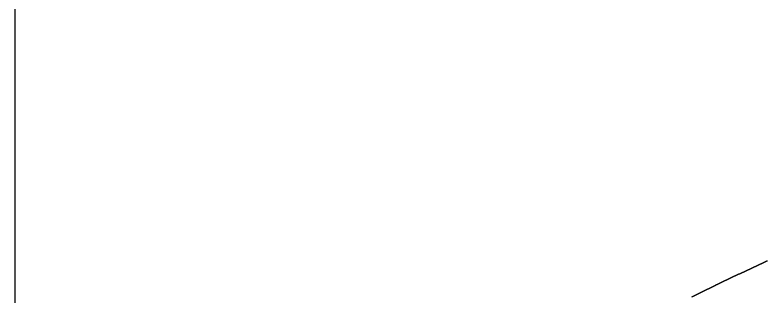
# Model space of a CAD drawing. Extents: x -0.1 to 68.2, y 0 to 24.5.
# Drawn here: x 0 to 8, y 14.39 to 17.39 of the extents above; entities that cross this region are included whole.
import ezdxf

# ---------------------------------------------------------------- set-up
doc = ezdxf.new("R2010")
doc.units = 0
doc.layers.add('ink_ext_XXXXXX', color=7, linetype='CONTINUOUS')

msp = doc.modelspace()

# ---------------------------------------------------------------- linework, layer by layer
at = {"layer": 'ink_ext_XXXXXX', "color": 7}
for points in [[(0, 9.969499), (0, 24.500416), (24.503944, 24.500416)], [(8.004528, 14.770805), (7.993944, 14.770805), (7.993944, 14.767277), (7.986889, 14.767277), (7.986889, 14.763749), (7.979833, 14.763749), (7.979833, 14.760221), (7.972778, 14.760221), (7.972778, 14.756694), (7.965722, 14.756694), (7.965722, 14.753166), (7.958666, 14.753166), (7.958666, 14.749638), (7.951611, 14.749638), (7.951611, 14.74611), (7.944555, 14.74611), (7.944555, 14.742582), (7.9375, 14.742582), (7.9375, 14.739055), (7.926916, 14.739055), (7.926916, 14.735527), (7.919861, 14.735527), (7.919861, 14.731999), (7.912805, 14.731999), (7.912805, 14.728471), (7.90575, 14.728471), (7.90575, 14.724944), (7.898694, 14.724944), (7.898694, 14.721416), (7.891639, 14.721416), (7.891639, 14.717888), (7.884583, 14.717888), (7.884583, 14.71436), (7.877528, 14.71436), (7.877528, 14.710832), (7.866944, 14.710832), (7.866944, 14.707305), (7.859889, 14.707305), (7.859889, 14.703777), (7.852833, 14.703777), (7.852833, 14.700249), (7.845778, 14.700249), (7.845778, 14.696721), (7.838722, 14.696721), (7.838722, 14.693194), (7.831666, 14.693194), (7.831666, 14.689666), (7.824611, 14.689666), (7.824611, 14.686138), (7.817555, 14.686138), (7.817555, 14.68261), (7.8105, 14.68261), (7.8105, 14.679082), (7.799916, 14.679082), (7.799916, 14.675555), (7.792861, 14.675555), (7.792861, 14.672027), (7.785805, 14.672027), (7.785805, 14.668499), (7.77875, 14.668499), (7.77875, 14.664971), (7.771694, 14.664971), (7.771694, 14.661444), (7.764639, 14.661444), (7.764639, 14.657916), (7.757583, 14.657916), (7.757583, 14.654388), (7.750528, 14.654388), (7.750528, 14.65086), (7.739944, 14.65086), (7.739944, 14.647332), (7.732889, 14.647332), (7.732889, 14.643805), (7.725833, 14.643805), (7.725833, 14.640277), (7.718778, 14.640277), (7.718778, 14.636749), (7.711722, 14.636749), (7.711722, 14.633221), (7.704666, 14.633221), (7.704666, 14.629694), (7.697611, 14.629694), (7.697611, 14.626166), (7.690555, 14.626166), (7.690555, 14.622638), (7.6835, 14.622638), (7.6835, 14.61911), (7.676444, 14.61911), (7.676444, 14.615582), (7.669389, 14.615582), (7.669389, 14.612055), (7.662333, 14.612055), (7.662333, 14.608527), (7.65175, 14.608527), (7.65175, 14.604999), (7.644694, 14.604999), (7.644694, 14.601471), (7.637639, 14.601471), (7.637639, 14.597944), (7.630583, 14.597944), (7.630583, 14.594416), (7.623528, 14.594416), (7.623528, 14.590888), (7.616472, 14.590888), (7.616472, 14.58736), (7.609416, 14.58736), (7.609416, 14.583832), (7.602361, 14.583832), (7.602361, 14.580305), (7.595305, 14.580305), (7.595305, 14.576777), (7.58825, 14.576777), (7.58825, 14.573249), (7.581194, 14.573249), (7.581194, 14.569721), (7.574139, 14.569721), (7.574139, 14.566194), (7.567083, 14.566194), (7.567083, 14.562666), (7.5565, 14.562666), (7.5565, 14.559138), (7.549444, 14.559138), (7.549444, 14.55561), (7.542389, 14.55561), (7.542389, 14.552082), (7.535333, 14.552082), (7.535333, 14.548555), (7.528278, 14.548555), (7.528278, 14.545027), (7.521222, 14.545027), (7.521222, 14.541499), (7.514166, 14.541499), (7.514166, 14.537971), (7.507111, 14.537971), (7.507111, 14.534444), (7.500055, 14.534444), (7.500055, 14.530916), (7.493, 14.530916), (7.493, 14.527388), (7.485944, 14.527388), (7.485944, 14.52386), (7.478889, 14.52386), (7.478889, 14.520332), (7.471833, 14.520332), (7.471833, 14.516805), (7.46125, 14.516805), (7.46125, 14.513277), (7.454194, 14.513277), (7.454194, 14.509749), (7.447139, 14.509749), (7.447139, 14.506221), (7.440083, 14.506221), (7.440083, 14.502694), (7.433028, 14.502694), (7.433028, 14.499166), (7.425972, 14.499166), (7.425972, 14.495638), (7.418916, 14.495638), (7.418916, 14.49211), (7.411861, 14.49211), (7.411861, 14.488582), (7.404805, 14.488582), (7.404805, 14.485055), (7.39775, 14.485055), (7.39775, 14.481527), (7.390694, 14.481527), (7.390694, 14.477999), (7.383639, 14.477999), (7.383639, 14.474471), (7.376583, 14.474471), (7.376583, 14.470944), (7.366, 14.470944), (7.366, 14.467416), (7.358944, 14.467416), (7.358944, 14.463888), (7.351889, 14.463888), (7.351889, 14.46036), (7.344833, 14.46036), (7.344833, 14.456832), (7.337778, 14.456832), (7.337778, 14.453305), (7.330722, 14.453305), (7.330722, 14.449777), (7.323666, 14.449777), (7.323666, 14.446249), (7.316611, 14.446249), (7.316611, 14.442721), (7.309555, 14.442721), (7.309555, 14.439194), (7.3025, 14.439194), (7.3025, 14.435666), (7.295444, 14.435666), (7.295444, 14.432138), (7.288389, 14.432138), (7.288389, 14.42861), (7.281333, 14.42861), (7.281333, 14.425082), (7.274278, 14.425082), (7.274278, 14.421555), (7.267222, 14.421555), (7.267222, 14.418027), (7.260166, 14.418027), (7.260166, 14.414499), (7.253111, 14.414499), (7.253111, 14.410971), (7.246055, 14.410971), (7.246055, 14.407444), (7.239, 14.407444), (7.239, 14.403916), (7.231944, 14.403916), (7.231944, 14.400388), (7.224889, 14.400388), (7.224889, 14.39686), (7.217833, 14.39686), (7.217833, 14.393332), (7.210778, 14.393332), (7.210778, 14.389805), (7.200194, 14.389805), (7.200194, 14.386277)]]:
    msp.add_lwpolyline(points, dxfattribs=at)

doc.saveas('drawing.dxf')
